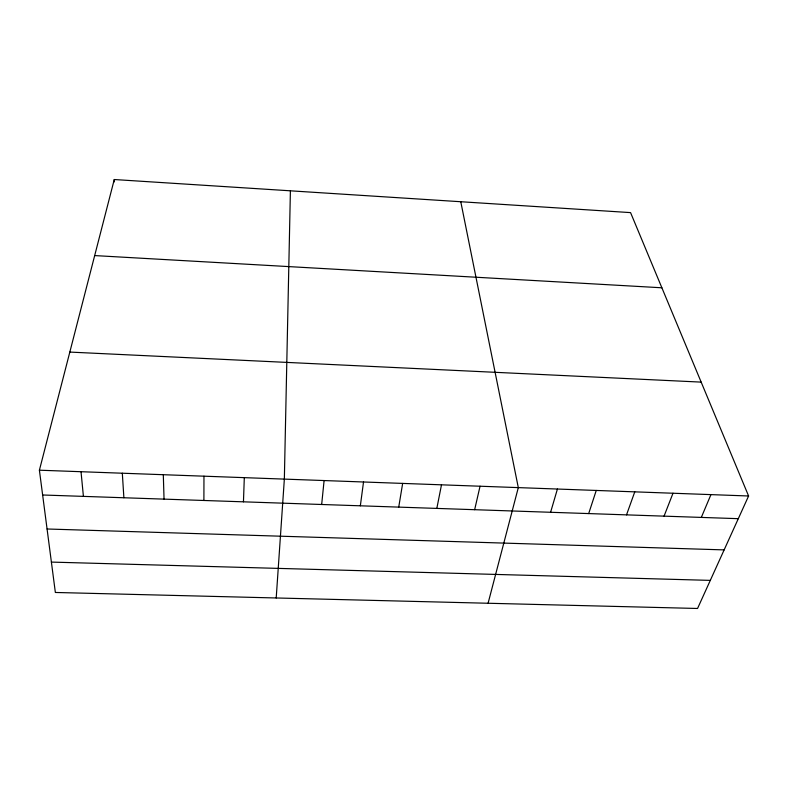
<?xml version="1.0" encoding="UTF-8"?>
<svg xmlns="http://www.w3.org/2000/svg" width="788" height="788" viewBox="0 0 788 788"><rect width="100%" height="100%" fill="white"/><g stroke="black" fill="none" stroke-linecap="round" stroke-linejoin="round"><path stroke-width="1.18" d="M203.895 500.478L203.964 476.179M290.398 190.814L284.35 479.104L276.204 597.974M243.453 501.828L244.31 477.646M321.671 504.487L324.095 480.552M360.343 505.807L363.524 481.98M398.728 507.117L402.658 483.408M436.828 508.408L441.497 484.817M474.652 509.698L480.05 486.216M39.4 470.2L114.27 179.526L630.567 212.612L748.6 495.987L697.557 608.474L55.357 592.468L39.4 470.2L748.6 495.987M488.087 603.253L518.307 487.614L460.773 201.728M550.595 512.289L557.421 489.033M588.695 513.579L596.25 490.441M626.519 514.869L634.773 491.84M664.057 516.15L673.001 493.229M701.32 517.411L710.943 494.618M51.387 562.09L710.303 580.382M47.073 528.994L724.133 549.896M42.631 494.992L738.307 518.671M69.827 352.078L701.162 382.111M94.678 255.578L661.881 287.787M81.026 471.716L83.41 496.381M122.317 473.214L123.883 497.76M114.27 179.526L114.398 181.861M163.303 474.701L164.042 499.129"/></g></svg>
